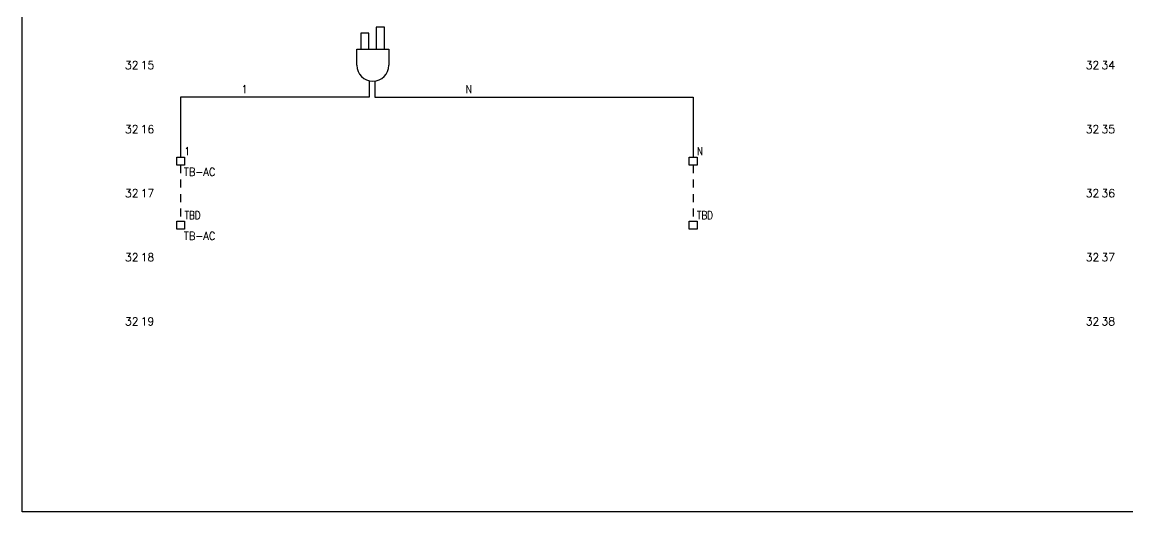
# Model space of a CAD drawing. Header units: inches. Extents: x 0 to 33.9, y 0 to 22.6.
# Drawn here: x 0.02 to 17.29, y 0.02 to 7.67 of the extents above; entities that cross this region are included whole.
import ezdxf
from ezdxf.enums import TextEntityAlignment as Align

# ---------------------------------------------------------------- set-up
doc = ezdxf.new("R2010")
doc.units = ezdxf.units.IN
doc.header["$MEASUREMENT"] = 0
doc.linetypes.add('HIDDEN2', pattern=[0.1875, 0.125, -0.0625])
for name, color, linetype in [('SYMS', 7, 'Continuous'), ('TAGS', 150, 'Continuous'), ('TERMS', 123, 'Continuous'), ('WIREFIXED', 7, 'Continuous'), ('WIREREF', 52, 'Continuous'), ('WIRES', 7, 'Continuous')]:
    doc.layers.add(name, color=color, linetype=linetype)
doc.layers.add('VIEWPORTS', color=10, linetype='Continuous', plot=False)
doc.styles.add('WD', font='romans.shx')

# ---------------------------------------------------------------- blocks, each defined once
blk = doc.blocks.new('HDV1PLUG_SYMBOL')
at = {"layer": 'SYMS'}
for points in [[(-0.188, 0.5), (-0.064, 0.5), (-0.064, 0.75), (-0.188, 0.75)], [(0.053, 0.5), (0.184, 0.5), (0.184, 0.844), (0.053, 0.844)]]:
    blk.add_lwpolyline(points, close=True, dxfattribs=at)
blk.add_lwpolyline([(-0.25, 0.25), (-0.25, 0.5), (0.25, 0.5), (0.25, 0.25)], dxfattribs=at)
blk.add_arc((0, 0.25), 0.25, 180, 0, dxfattribs=at)
at = {"style": 'WD', "width": 0.7}
for tag, p in [('DESC1', (0, 1.75)), ('DESC2', (0, 1.5)), ('DESC3', (0, 1.25)), ('XREF', (-0.5, 0.25)), ('INST', (-0.5, 0)), ('LOC', (-0.5, -0.25))]:
    blk.add_attdef(tag, text='', height=0.125, dxfattribs=at).set_placement(p, align=Align.CENTER)
at = {"style": 'WD'}
blk.add_attdef('TAG1', text='', height=0.125, dxfattribs=at).set_placement((0, 1), align=Align.CENTER)
at = {"style": 'WD', "flags": 9}
for tag, p in [('MFG', (0.5, 1)), ('CAT', (0.5, 0.75)), ('ASSYCODE', (0.5, 0.5))]:
    blk.add_attdef(tag, text='', height=0.01, dxfattribs=at).set_placement(p, align=Align.CENTER)
at = {"style": 'WD'}
for tag, p, height, flags in [('FAMILY', (0.5, 0.25), 0.01, 9), ('X8TERM01', (-0.054, 0.006), 0.005, 1), ('X8TERM02', (0.032, 0.002), 0.005, 1)]:
    blk.add_attdef(tag, p, '', height=height, dxfattribs=dict(at, flags=flags))
at = {"style": 'WD', "width": 0.8}
for tag, p in [('TERM01', (-0.089, -0.009)), ('TERM02', (-0.003, -0.013))]:
    blk.add_attdef(tag, text='', height=0.125, dxfattribs=at).set_placement(p, align=Align.TOP_RIGHT)
blk = doc.blocks.new('WD_WNH')
at = {"linetype": 'Continuous', "style": 'WD', "width": 0.8}
blk.add_attdef('WIRENO', text='', height=0.125, dxfattribs=at).set_placement((0, 0.062), align=Align.CENTER)
at = {"style": 'WD', "flags": 1}
for tag, p in [('W01USER', (0, 0.078)), ('W02USER', (0, 0.07)), ('W03USER', (0, 0.062)), ('W04USER', (0, 0.055)), ('W05USER', (0, 0.047)), ('W06USER', (0, 0.039)), ('W07USER', (0, 0.031)), ('W08USER', (0, 0.023)), ('W09USER', (0, 0.016)), ('W10USER', (0, 0.008))]:
    blk.add_attdef(tag, text='', height=0.005, dxfattribs=at).set_placement(p, align=Align.CENTER)
blk = doc.blocks.new('VT0W01')
for p, q in [((-0.062, 0.062), (0.062, 0.062)), ((-0.062, -0.062), (-0.062, 0.062)), ((0.062, 0.062), (0.062, -0.062)), ((0.062, -0.062), (-0.062, -0.062))]:
    blk.add_line(p, q)
at = {"style": 'WD'}
for tag, p, width in [('INST', (0.062, 0.42), 0.7), ('LOC', (0.062, 0.25), 0.7), ('DESC1', (0.05, -0.385), 0.8)]:
    blk.add_attdef(tag, p, '', height=0.125, dxfattribs=dict(at, width=width))
at = {"linetype": 'Continuous', "style": 'WD'}
for tag, p, height, width, flags in [('WIRENO', (0.062, 0.094), 0.125, 0.8, 8), ('TAGSTRIP', (0.05, -0.229), 0.125, 0.9, 8), ('CAT', (0.213, -0.406), 0.109, 0.8, 1), ('DESC2', (0.05, -0.541), 0.125, 0.8, 8), ('DESC3', (0.05, -0.698), 0.125, 0.8, 8)]:
    blk.add_attdef(tag, p, '', height=height, dxfattribs=dict(at, width=width, flags=flags))
at = {"style": 'WD', "flags": 1}
for tag, p, height in [('X4TERM01', (-0.062, 0), 0.0125), ('X4TERMDESC01', (-0.055, -0.023), 0.025), ('X2TERMDESC01', (-0.006, 0.029), 0.025), ('STRIPSEQ', (0, 0), 0.00125), ('X2TERM01', (0, 0.062), 0.0125), ('X1TERMDESC01', (0.039, -0.003), 0.025), ('X1TERM01', (0.062, 0), 0.0125), ('LINKTERM', (0, -0.002), 0.00125), ('X8TERM01', (0, -0.062), 0.0125), ('X8TERMDESC01', (0, -0.054), 0.025)]:
    blk.add_attdef(tag, p, '', height=height, dxfattribs=at)
at = {"linetype": 'Continuous', "style": 'WD', "width": 0.8, "flags": 1}
blk.add_attdef('MFG', text='', height=0.109, dxfattribs=at).set_placement((0.088, -0.406), align=Align.RIGHT)
at = {"style": 'WD', "width": 0.7, "flags": 1}
blk.add_attdef('ASSYCODE', (0.062, -0.281), '', height=0.01, dxfattribs=at)
blk = doc.blocks.new('VT1001')
for p, q in [((-0.062, 0.062), (0.062, 0.062)), ((-0.062, -0.062), (-0.062, 0.062)), ((0.062, 0.062), (0.062, -0.062)), ((0.062, -0.062), (-0.062, -0.062))]:
    blk.add_line(p, q)
at = {"style": 'WD'}
for tag, p, width in [('INST', (0.062, 0.42), 0.7), ('LOC', (0.062, 0.25), 0.7), ('DESC1', (0.05, -0.385), 0.8)]:
    blk.add_attdef(tag, p, '', height=0.125, dxfattribs=dict(at, width=width))
at = {"linetype": 'Continuous', "style": 'WD'}
for tag, p, height, width, flags in [('TERM01', (0.062, 0.094), 0.125, 0.8, 8), ('TAGSTRIP', (0.05, -0.229), 0.125, 0.9, 8), ('CAT', (0.213, -0.406), 0.109, 0.8, 1), ('DESC2', (0.05, -0.541), 0.125, 0.8, 8), ('DESC3', (0.05, -0.698), 0.125, 0.8, 8)]:
    blk.add_attdef(tag, p, '', height=height, dxfattribs=dict(at, width=width, flags=flags))
at = {"style": 'WD', "flags": 1}
for tag, p, height in [('X4TERM01', (-0.062, 0), 0.0125), ('X4TERMDESC01', (-0.055, -0.023), 0.025), ('X2TERMDESC01', (-0.006, 0.029), 0.025), ('STRIPSEQ', (0, 0), 0.00125), ('X2TERM01', (0, 0.062), 0.0125), ('X2PIN01', (0.033, 0.084), 0.0125), ('X1TERMDESC01', (0.039, -0.003), 0.025), ('X1TERM01', (0.062, 0), 0.0125), ('X1PIN01', (0.087, 0.016), 0.0125), ('X4PIN01', (-0.114, -0.038), 0.0125), ('LINKTERM', (0, -0.002), 0.00125), ('X8TERM01', (0, -0.062), 0.0125), ('X8TERMDESC01', (0, -0.054), 0.025), ('X8PIN01', (0.026, -0.096), 0.0125)]:
    blk.add_attdef(tag, p, '', height=height, dxfattribs=at)
at = {"linetype": 'Continuous', "style": 'WD', "width": 0.8, "flags": 1}
blk.add_attdef('MFG', text='', height=0.109, dxfattribs=at).set_placement((0.088, -0.406), align=Align.RIGHT)
at = {"style": 'WD', "width": 0.7, "flags": 1}
blk.add_attdef('ASSYCODE', (0.062, -0.281), '', height=0.01, dxfattribs=at)

msp = doc.modelspace()

# ---------------------------------------------------------------- linework, layer by layer
at = {"layer": 'VIEWPORTS'}
msp.add_lwpolyline([(0.025, 22.562), (33.888, 22.562), (33.888, 0.025), (0.025, 0.025)], close=True, dxfattribs=at)
at = {"layer": 'WIRES'}
for p, q in [((5.446, 6.756), (5.446, 6.5)), ((5.532, 6.752), (5.532, 6.5)), ((5.446, 6.5), (2.5, 6.5)), ((2.5, 6.5), (2.5, 5.562)), ((5.532, 6.5), (10.5, 6.5)), ((10.5, 6.5), (10.5, 5.562))]:
    msp.add_line(p, q, dxfattribs=at)
at = {"layer": 'WIRES', "linetype": 'HIDDEN2'}
for p, q in [((2.5, 5.438), (2.5, 4.562)), ((10.5, 5.438), (10.5, 4.562))]:
    msp.add_line(p, q, dxfattribs=at)

# ---------------------------------------------------------------- block references
at = {"layer": 'SYMS'}
msp.add_blockref('HDV1PLUG_SYMBOL', (5.5, 6.75), dxfattribs=at)
ref = msp.add_blockref('VT0W01', (2.5, 5.5), dxfattribs=at)
ref.add_attrib('WIRENO', '1', (2.562, 5.594), dxfattribs={"layer": 'WIREREF', "linetype": 'Continuous', "height": 0.125, "style": 'WD', "width": 0.8, "flags": 8})
ref.add_attrib('TAGSTRIP', 'TB-AC', (2.55, 5.271), dxfattribs={"layer": 'TAGS', "linetype": 'Continuous', "height": 0.125, "style": 'WD', "width": 0.9, "flags": 8})
ref = msp.add_blockref('VT0W01', (10.5, 5.5), dxfattribs=at)
ref.add_attrib('WIRENO', 'N', (10.562, 5.594), dxfattribs={"layer": 'WIREREF', "linetype": 'Continuous', "height": 0.125, "style": 'WD', "width": 0.8, "flags": 8})
ref = msp.add_blockref('VT1001', (2.5, 4.5), dxfattribs=at)
ref.add_attrib('TERM01', 'TBD', (2.562, 4.594), dxfattribs={"layer": 'TERMS', "linetype": 'Continuous', "height": 0.125, "style": 'WD', "width": 0.8, "flags": 8})
ref.add_attrib('TAGSTRIP', 'TB-AC', (2.55, 4.271), dxfattribs={"layer": 'TAGS', "linetype": 'Continuous', "height": 0.125, "style": 'WD', "width": 0.9, "flags": 8})
ref = msp.add_blockref('VT1001', (10.5, 4.5), dxfattribs=at)
ref.add_attrib('TERM01', 'TBD', (10.562, 4.594), dxfattribs={"layer": 'TERMS', "linetype": 'Continuous', "height": 0.125, "style": 'WD', "width": 0.8, "flags": 8})
at = {"layer": 'WIREFIXED'}
ref = msp.add_blockref('WD_WNH', (3.5, 6.5), dxfattribs=at)
ref.add_attrib('WIRENOF', '1', dxfattribs={"linetype": 'Continuous', "height": 0.125, "style": 'WD', "width": 0.8}).set_placement((3.5, 6.562), align=Align.CENTER)
ref = msp.add_blockref('WD_WNH', (7, 6.5), dxfattribs=at)
ref.add_attrib('WIRENOF', 'N', dxfattribs={"linetype": 'Continuous', "height": 0.125, "style": 'WD', "width": 0.8}).set_placement((7, 6.562), align=Align.CENTER)

# ---------------------------------------------------------------- texts
at = {"style": 'WD'}
for p in [(1.844, 7), (16.844, 7), (1.844, 6), (16.844, 6), (1.844, 5), (16.844, 5), (1.844, 4), (16.844, 4), (1.844, 3), (16.844, 3)]:
    msp.add_text('32', height=0.125, dxfattribs=at).set_placement(p, align=Align.MIDDLE_RIGHT)
for s, p in [('15', (1.875, 7)), ('34', (16.875, 7)), ('16', (1.875, 6)), ('35', (16.875, 6)), ('17', (1.875, 5)), ('36', (16.875, 5)), ('18', (1.875, 4)), ('37', (16.875, 4)), ('19', (1.875, 3)), ('38', (16.875, 3))]:
    msp.add_text(s, height=0.125, dxfattribs=at).set_placement(p, align=Align.MIDDLE_LEFT)

doc.saveas('drawing.dxf')
